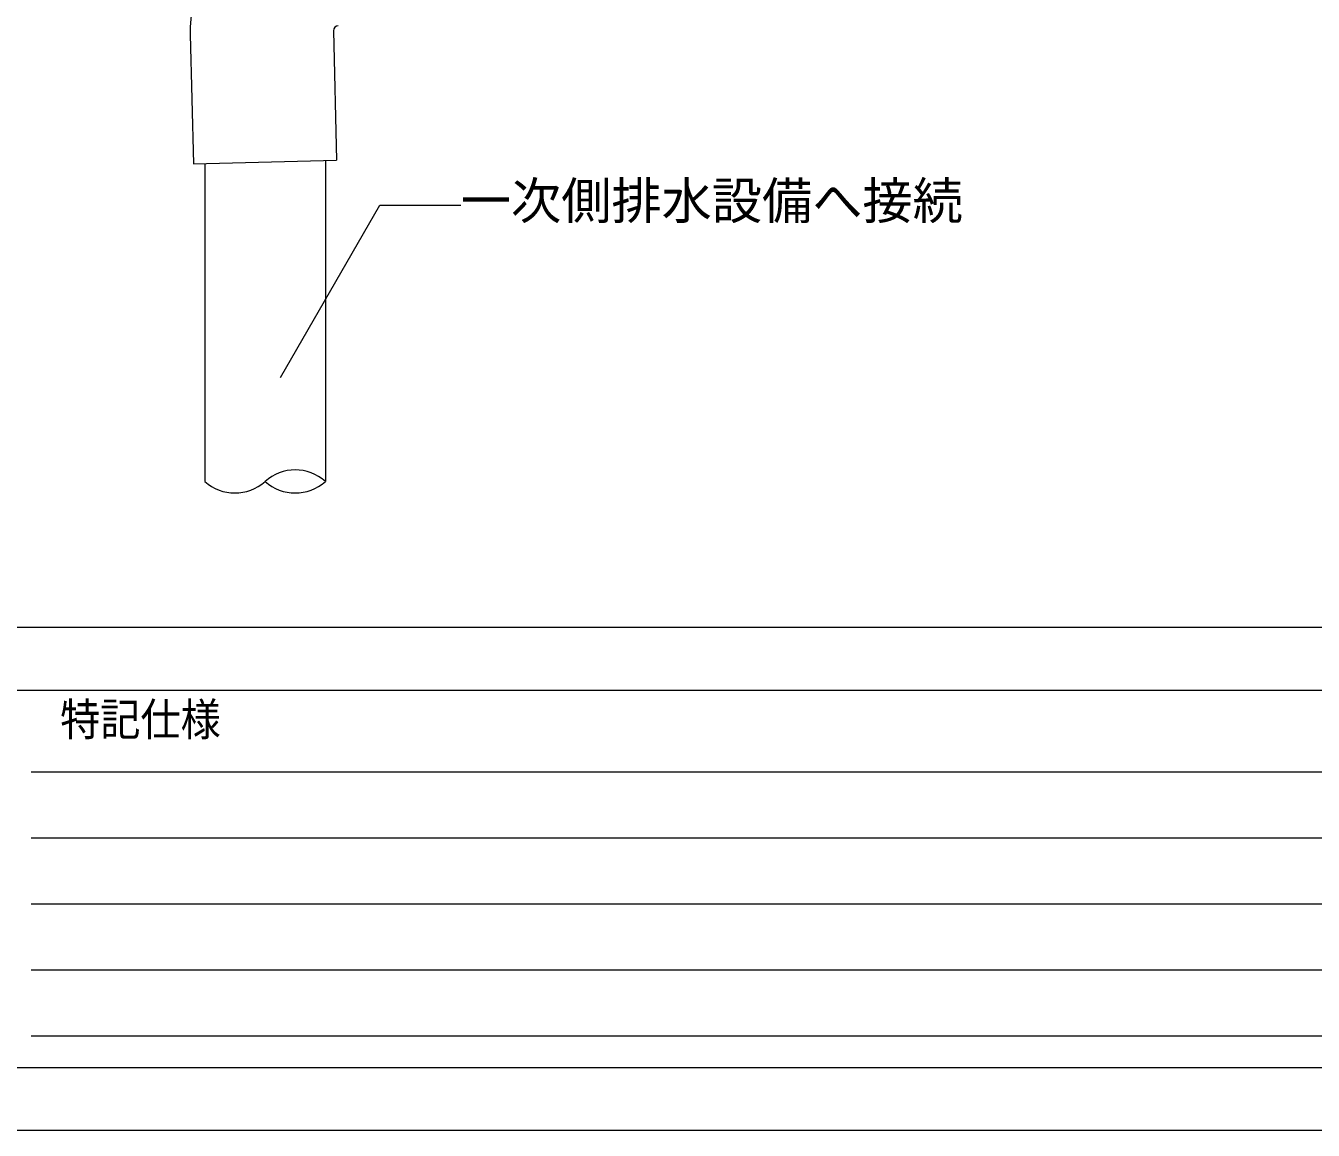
# Model space of a CAD drawing. Units: millimetres, scale not verified. Extents: x -1916 to 1917, y -1364 to 1364.
# Drawn here: x -1206 to -694, y -1364 to -924 of the extents above; entities that cross this region are included whole.
import ezdxf
from ezdxf.enums import TextEntityAlignment as Align

# ---------------------------------------------------------------- set-up
doc = ezdxf.new("R2010")
doc.units = ezdxf.units.MM
doc.header["$LTSCALE"] = 10
for name, color, linetype, lineweight in [('0-6_A-7', 5, 'Continuous', 18), ('7-A', 7, 'Continuous', 9), ('F-4', 7, 'Continuous', 18)]:
    doc.layers.add(name, color=color, linetype=linetype, lineweight=lineweight)
doc.styles.add('ＭＳ ゴシック', font='')
doc.styles.get('ＭＳ ゴシック').set_extended_font_data('MS Gothic')

msp = doc.modelspace()

# ---------------------------------------------------------------- linework, layer by layer
at = {"layer": '0-6_A-7'}
msp.add_lwpolyline([(-1104.89, -1064.43), (-1065.28, -995.82), (-1033.05, -995.82)], dxfattribs=at)
at = {"layer": '7-A'}
for p, q in [((-1140.76, -927.91), (-1139.47, -979.4)), ((-1083.77, -926.49), (-1082.49, -977.97)), ((-1139.47, -979.4), (-1082.49, -977.97)), ((-1134.98, -979.28), (-1134.98, -1105.89)), ((-1086.98, -978.08), (-1086.98, -1105.88))]:
    msp.add_line(p, q, dxfattribs=at)
for centre, radius, start, end in [((-1081.77, -926.44), 59, 91.4321, 181.4321), ((-1081.77, -926.44), 2, 91.4321, 181.4321), ((-1098.98, -1119.3), 18, 48.19, 131.81), ((-1122.98, -1092.47), 18, 228.19, 311.81), ((-1098.98, -1092.47), 18, 228.19, 311.81)]:
    msp.add_arc(centre, radius, start, end, dxfattribs=at)
at = {"layer": 'F-4', "color": 3}
msp.add_line((1900.73, -1163.99), (-1915.97, -1163.99), dxfattribs=at)
at = {"layer": 'F-4'}
for p, q in [((-1878.43, -1189.02), (1863.18, -1189.02)), ((-1204.08, -1221.55), (-555.35, -1221.55)), ((-1204.08, -1247.83), (-555.35, -1247.83)), ((-1204.08, -1274.11), (-555.35, -1274.11)), ((-1204.08, -1300.39), (-555.35, -1300.39)), ((-1204.08, -1326.67), (-555.35, -1326.67)), ((-1878.43, -1339.18), (1863.18, -1339.18))]:
    msp.add_line(p, q, dxfattribs=at)
msp.add_lwpolyline([(-1915.97, 1338.76), (-1915.97, -1364.21), (1900.73, -1364.21)], dxfattribs=at)

# ---------------------------------------------------------------- texts
at = {"layer": '0-6_A-7', "color": 7, "style": 'ＭＳ ゴシック'}
msp.add_text('一次側排水設備へ接続', height=14.66, dxfattribs=at).set_placement((-1033.05, -1005.82), align=Align.BOTTOM_LEFT)
at = {"layer": 'F-4', "style": 'ＭＳ ゴシック', "width": 0.9}
msp.add_text('特記仕様', height=13.02, dxfattribs=at).set_placement((-1192.58, -1211.02), align=Align.BOTTOM_LEFT)

doc.saveas('drawing.dxf')
